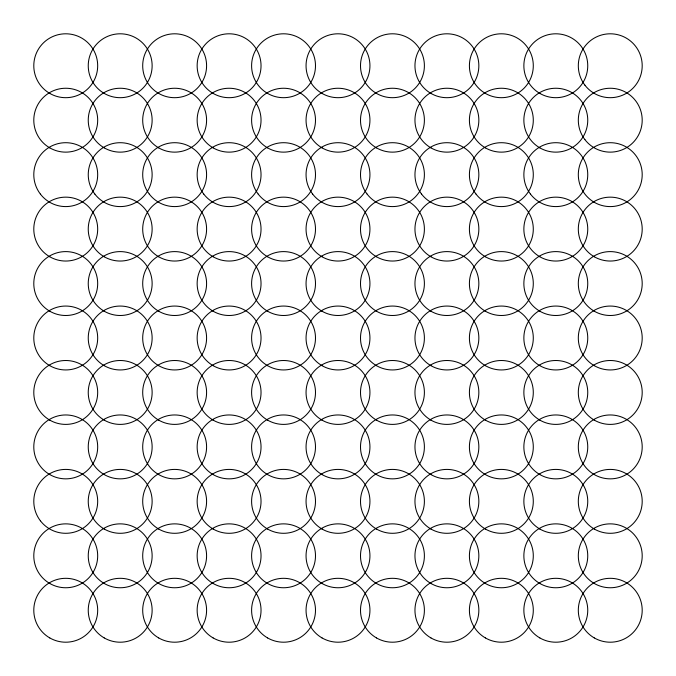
<?xml version="1.0" encoding="UTF-8"?>
<svg xmlns="http://www.w3.org/2000/svg" width="676" height="676" viewBox="0 0 676 676"><rect width="100%" height="100%" fill="white"/><g stroke="black" fill="none" stroke-linecap="round" stroke-linejoin="round"><path stroke-width="1.01" d="M213.126 365.665A31.941 31.941 0 0 0 261.037 338A31.941 31.941 0 0 0 213.126 310.335A31.941 31.941 0 0 0 213.126 365.665M485.385 365.665A31.941 31.941 0 0 0 533.296 338A31.941 31.941 0 0 0 485.385 310.335A31.941 31.941 0 0 0 485.385 365.665M49.77 311.214A31.941 31.941 0 0 0 97.682 283.548A31.941 31.941 0 0 0 49.77 255.883A31.941 31.941 0 0 0 49.77 311.214M376.481 365.665A31.941 31.941 0 0 0 424.393 338A31.941 31.941 0 0 0 376.481 310.335A31.941 31.941 0 0 0 376.481 365.665M594.288 365.665A31.941 31.941 0 0 0 642.2 338A31.941 31.941 0 0 0 594.288 310.335A31.941 31.941 0 0 0 594.288 365.665M158.674 365.665A31.941 31.941 0 0 0 206.586 338A31.941 31.941 0 0 0 158.674 310.335A31.941 31.941 0 0 0 158.674 365.665M539.837 420.117A31.941 31.941 0 0 0 587.748 392.452A31.941 31.941 0 0 0 539.837 364.786A31.941 31.941 0 0 0 539.837 420.117M49.77 365.665A31.941 31.941 0 0 0 97.682 338A31.941 31.941 0 0 0 49.77 310.335A31.941 31.941 0 0 0 49.77 365.665M430.933 365.665A31.941 31.941 0 0 0 478.845 338A31.941 31.941 0 0 0 430.933 310.335A31.941 31.941 0 0 0 430.933 365.665M322.029 365.665A31.941 31.941 0 0 0 369.941 338A31.941 31.941 0 0 0 322.029 310.335A31.941 31.941 0 0 0 322.029 365.665M267.578 365.665A31.941 31.941 0 0 0 315.489 338A31.941 31.941 0 0 0 267.578 310.335A31.941 31.941 0 0 0 267.578 365.665M104.222 311.214A31.941 31.941 0 0 0 152.134 283.548A31.941 31.941 0 0 0 104.222 255.883A31.941 31.941 0 0 0 104.222 311.214M485.385 420.117A31.941 31.941 0 0 0 533.296 392.452A31.941 31.941 0 0 0 485.385 364.786A31.941 31.941 0 0 0 485.385 420.117M158.674 311.214A31.941 31.941 0 0 0 206.586 283.548A31.941 31.941 0 0 0 158.674 255.883A31.941 31.941 0 0 0 158.674 311.214M539.837 365.665A31.941 31.941 0 0 0 587.748 338A31.941 31.941 0 0 0 539.837 310.335A31.941 31.941 0 0 0 539.837 365.665M104.222 365.665A31.941 31.941 0 0 0 152.134 338A31.941 31.941 0 0 0 104.222 310.335A31.941 31.941 0 0 0 104.222 365.665M539.837 529.021A31.941 31.941 0 0 0 587.748 501.355A31.941 31.941 0 0 0 539.837 473.69A31.941 31.941 0 0 0 539.837 529.021M213.126 529.021A31.941 31.941 0 0 0 261.037 501.355A31.941 31.941 0 0 0 213.126 473.69A31.941 31.941 0 0 0 213.126 529.021M104.222 529.021A31.941 31.941 0 0 0 152.134 501.355A31.941 31.941 0 0 0 104.222 473.69A31.941 31.941 0 0 0 104.222 529.021M49.77 420.117A31.941 31.941 0 0 0 97.682 392.452A31.941 31.941 0 0 0 49.77 364.786A31.941 31.941 0 0 0 49.77 420.117M213.126 420.117A31.941 31.941 0 0 0 261.037 392.452A31.941 31.941 0 0 0 213.126 364.786A31.941 31.941 0 0 0 213.126 420.117M430.933 474.569A31.941 31.941 0 0 0 478.845 446.904A31.941 31.941 0 0 0 430.933 419.238A31.941 31.941 0 0 0 430.933 474.569M539.837 583.472A31.941 31.941 0 0 0 587.748 555.807A31.941 31.941 0 0 0 539.837 528.142A31.941 31.941 0 0 0 539.837 583.472M322.029 474.569A31.941 31.941 0 0 0 369.941 446.904A31.941 31.941 0 0 0 322.029 419.238A31.941 31.941 0 0 0 322.029 474.569M104.222 474.569A31.941 31.941 0 0 0 152.134 446.904A31.941 31.941 0 0 0 104.222 419.238A31.941 31.941 0 0 0 104.222 474.569M49.77 583.472A31.941 31.941 0 0 0 97.682 555.807A31.941 31.941 0 0 0 49.77 528.142A31.941 31.941 0 0 0 49.77 583.472M430.933 529.021A31.941 31.941 0 0 0 478.845 501.355A31.941 31.941 0 0 0 430.933 473.69A31.941 31.941 0 0 0 430.933 529.021M322.029 529.021A31.941 31.941 0 0 0 369.941 501.355A31.941 31.941 0 0 0 322.029 473.69A31.941 31.941 0 0 0 322.029 529.021M485.385 583.472A31.941 31.941 0 0 0 533.296 555.807A31.941 31.941 0 0 0 485.385 528.142A31.941 31.941 0 0 0 485.385 583.472M158.674 583.472A31.941 31.941 0 0 0 206.586 555.807A31.941 31.941 0 0 0 158.674 528.142A31.941 31.941 0 0 0 158.674 583.472M213.126 474.569A31.941 31.941 0 0 0 261.037 446.904A31.941 31.941 0 0 0 213.126 419.238A31.941 31.941 0 0 0 213.126 474.569M594.288 529.021A31.941 31.941 0 0 0 642.2 501.355A31.941 31.941 0 0 0 594.288 473.69A31.941 31.941 0 0 0 594.288 529.021M267.578 529.021A31.941 31.941 0 0 0 315.489 501.355A31.941 31.941 0 0 0 267.578 473.69A31.941 31.941 0 0 0 267.578 529.021M594.288 420.117A31.941 31.941 0 0 0 642.2 392.452A31.941 31.941 0 0 0 594.288 364.786A31.941 31.941 0 0 0 594.288 420.117M376.481 583.472A31.941 31.941 0 0 0 424.393 555.807A31.941 31.941 0 0 0 376.481 528.142A31.941 31.941 0 0 0 376.481 583.472M213.126 583.472A31.941 31.941 0 0 0 261.037 555.807A31.941 31.941 0 0 0 213.126 528.142A31.941 31.941 0 0 0 213.126 583.472M376.481 474.569A31.941 31.941 0 0 0 424.393 446.904A31.941 31.941 0 0 0 376.481 419.238A31.941 31.941 0 0 0 376.481 474.569M376.481 420.117A31.941 31.941 0 0 0 424.393 392.452A31.941 31.941 0 0 0 376.481 364.786A31.941 31.941 0 0 0 376.481 420.117M267.578 474.569A31.941 31.941 0 0 0 315.489 446.904A31.941 31.941 0 0 0 267.578 419.238A31.941 31.941 0 0 0 267.578 474.569M104.222 583.472A31.941 31.941 0 0 0 152.134 555.807A31.941 31.941 0 0 0 104.222 528.142A31.941 31.941 0 0 0 104.222 583.472M594.288 474.569A31.941 31.941 0 0 0 642.2 446.904A31.941 31.941 0 0 0 594.288 419.238A31.941 31.941 0 0 0 594.288 474.569M49.77 474.569A31.941 31.941 0 0 0 97.682 446.904A31.941 31.941 0 0 0 49.77 419.238A31.941 31.941 0 0 0 49.77 474.569M322.029 583.472A31.941 31.941 0 0 0 369.941 555.807A31.941 31.941 0 0 0 322.029 528.142A31.941 31.941 0 0 0 322.029 583.472M376.481 529.021A31.941 31.941 0 0 0 424.393 501.355A31.941 31.941 0 0 0 376.481 473.69A31.941 31.941 0 0 0 376.481 529.021M158.674 474.569A31.941 31.941 0 0 0 206.586 446.904A31.941 31.941 0 0 0 158.674 419.238A31.941 31.941 0 0 0 158.674 474.569M594.288 583.472A31.941 31.941 0 0 0 642.2 555.807A31.941 31.941 0 0 0 594.288 528.142A31.941 31.941 0 0 0 594.288 583.472M485.385 529.021A31.941 31.941 0 0 0 533.296 501.355A31.941 31.941 0 0 0 485.385 473.69A31.941 31.941 0 0 0 485.385 529.021M539.837 637.924A31.941 31.941 0 0 0 587.748 610.259A31.941 31.941 0 0 0 539.837 582.594A31.941 31.941 0 0 0 539.837 637.924M267.578 583.472A31.941 31.941 0 0 0 315.489 555.807A31.941 31.941 0 0 0 267.578 528.142A31.941 31.941 0 0 0 267.578 583.472M594.288 637.924A31.941 31.941 0 0 0 642.2 610.259A31.941 31.941 0 0 0 594.288 582.594A31.941 31.941 0 0 0 594.288 637.924M40.399 520.799A31.941 31.941 0 0 0 95.248 513.583A31.941 31.941 0 0 0 61.575 469.685A31.941 31.941 0 0 0 40.399 520.799M158.674 529.021A31.941 31.941 0 0 0 206.586 501.355A31.941 31.941 0 0 0 158.674 473.69A31.941 31.941 0 0 0 158.674 529.021M485.385 474.569A31.941 31.941 0 0 0 533.296 446.904A31.941 31.941 0 0 0 485.385 419.238A31.941 31.941 0 0 0 485.385 474.569M430.933 420.117A31.941 31.941 0 0 0 478.845 392.452A31.941 31.941 0 0 0 430.933 364.786A31.941 31.941 0 0 0 430.933 420.117M322.029 420.117A31.941 31.941 0 0 0 369.941 392.452A31.941 31.941 0 0 0 322.029 364.786A31.941 31.941 0 0 0 322.029 420.117M267.578 420.117A31.941 31.941 0 0 0 315.489 392.452A31.941 31.941 0 0 0 267.578 364.786A31.941 31.941 0 0 0 267.578 420.117M104.222 420.117A31.941 31.941 0 0 0 152.134 392.452A31.941 31.941 0 0 0 104.222 364.786A31.941 31.941 0 0 0 104.222 420.117M539.837 474.569A31.941 31.941 0 0 0 587.748 446.904A31.941 31.941 0 0 0 539.837 419.238A31.941 31.941 0 0 0 539.837 474.569M158.674 420.117A31.941 31.941 0 0 0 206.586 392.452A31.941 31.941 0 0 0 158.674 364.786A31.941 31.941 0 0 0 158.674 420.117M485.385 637.924A31.941 31.941 0 0 0 533.296 610.259A31.941 31.941 0 0 0 485.385 582.594A31.941 31.941 0 0 0 485.385 637.924M430.933 637.924A31.941 31.941 0 0 0 478.845 610.259A31.941 31.941 0 0 0 430.933 582.594A31.941 31.941 0 0 0 430.933 637.924M376.481 637.924A31.941 31.941 0 0 0 424.393 610.259A31.941 31.941 0 0 0 376.481 582.594A31.941 31.941 0 0 0 376.481 637.924M322.029 637.924A31.941 31.941 0 0 0 369.941 610.259A31.941 31.941 0 0 0 322.029 582.594A31.941 31.941 0 0 0 322.029 637.924M430.933 583.472A31.941 31.941 0 0 0 478.845 555.807A31.941 31.941 0 0 0 430.933 528.142A31.941 31.941 0 0 0 430.933 583.472M267.578 637.924A31.941 31.941 0 0 0 315.489 610.259A31.941 31.941 0 0 0 267.578 582.594A31.941 31.941 0 0 0 267.578 637.924M213.126 637.924A31.941 31.941 0 0 0 261.037 610.259A31.941 31.941 0 0 0 213.126 582.594A31.941 31.941 0 0 0 213.126 637.924M104.222 637.924A31.941 31.941 0 0 0 152.134 610.259A31.941 31.941 0 0 0 104.222 582.594A31.941 31.941 0 0 0 104.222 637.924M158.674 637.924A31.941 31.941 0 0 0 206.586 610.259A31.941 31.941 0 0 0 158.674 582.594A31.941 31.941 0 0 0 158.674 637.924M49.77 637.924A31.941 31.941 0 0 0 97.682 610.259A31.941 31.941 0 0 0 49.77 582.594A31.941 31.941 0 0 0 49.77 637.924M376.481 147.858A31.941 31.941 0 0 0 424.393 120.193A31.941 31.941 0 0 0 376.481 92.528A31.941 31.941 0 0 0 376.481 147.858M104.222 93.406A31.941 31.941 0 0 0 152.134 65.741A31.941 31.941 0 0 0 104.222 38.076A31.941 31.941 0 0 0 104.222 93.406M267.578 311.214A31.941 31.941 0 0 0 315.489 283.548A31.941 31.941 0 0 0 267.578 255.883A31.941 31.941 0 0 0 267.578 311.214M203.755 194.088A31.941 31.941 0 0 0 258.604 186.872A31.941 31.941 0 0 0 224.931 142.974A31.941 31.941 0 0 0 203.755 194.088M584.917 85.184A31.941 31.941 0 0 0 639.766 77.968A31.941 31.941 0 0 0 606.093 34.07A31.941 31.941 0 0 0 584.917 85.184M267.578 256.762A31.941 31.941 0 0 0 315.489 229.096A31.941 31.941 0 0 0 267.578 201.431A31.941 31.941 0 0 0 267.578 256.762M376.481 311.214A31.941 31.941 0 0 0 424.393 283.548A31.941 31.941 0 0 0 376.481 255.883A31.941 31.941 0 0 0 376.481 311.214M49.77 93.406A31.941 31.941 0 0 0 97.682 65.741A31.941 31.941 0 0 0 49.77 38.076A31.941 31.941 0 0 0 49.77 93.406M149.303 194.088A31.941 31.941 0 0 0 204.152 186.872A31.941 31.941 0 0 0 170.479 142.974A31.941 31.941 0 0 0 149.303 194.088M376.481 256.762A31.941 31.941 0 0 0 424.393 229.096A31.941 31.941 0 0 0 376.481 201.431A31.941 31.941 0 0 0 376.481 256.762M485.385 311.214A31.941 31.941 0 0 0 533.296 283.548A31.941 31.941 0 0 0 485.385 255.883A31.941 31.941 0 0 0 485.385 311.214M485.385 147.858A31.941 31.941 0 0 0 533.296 120.193A31.941 31.941 0 0 0 485.385 92.528A31.941 31.941 0 0 0 485.385 147.858M322.029 147.858A31.941 31.941 0 0 0 369.941 120.193A31.941 31.941 0 0 0 322.029 92.528A31.941 31.941 0 0 0 322.029 147.858M267.578 147.858A31.941 31.941 0 0 0 315.489 120.193A31.941 31.941 0 0 0 267.578 92.528A31.941 31.941 0 0 0 267.578 147.858M267.578 93.406A31.941 31.941 0 0 0 315.489 65.741A31.941 31.941 0 0 0 267.578 38.076A31.941 31.941 0 0 0 267.578 93.406M158.674 147.858A31.941 31.941 0 0 0 206.586 120.193A31.941 31.941 0 0 0 158.674 92.528A31.941 31.941 0 0 0 158.674 147.858M367.11 194.088A31.941 31.941 0 0 0 421.959 186.872A31.941 31.941 0 0 0 388.286 142.974A31.941 31.941 0 0 0 367.11 194.088M213.126 93.406A31.941 31.941 0 0 0 261.037 65.741A31.941 31.941 0 0 0 213.126 38.076A31.941 31.941 0 0 0 213.126 93.406M104.222 147.858A31.941 31.941 0 0 0 152.134 120.193A31.941 31.941 0 0 0 104.222 92.528A31.941 31.941 0 0 0 104.222 147.858M312.658 194.088A31.941 31.941 0 0 0 367.507 186.872A31.941 31.941 0 0 0 333.834 142.974A31.941 31.941 0 0 0 312.658 194.088M258.207 194.088A31.941 31.941 0 0 0 313.056 186.872A31.941 31.941 0 0 0 279.382 142.974A31.941 31.941 0 0 0 258.207 194.088M430.933 256.762A31.941 31.941 0 0 0 478.845 229.096A31.941 31.941 0 0 0 430.933 201.431A31.941 31.941 0 0 0 430.933 256.762M594.288 311.214A31.941 31.941 0 0 0 642.2 283.548A31.941 31.941 0 0 0 594.288 255.883A31.941 31.941 0 0 0 594.288 311.214M530.466 194.088A31.941 31.941 0 0 0 585.315 186.872A31.941 31.941 0 0 0 551.641 142.974A31.941 31.941 0 0 0 530.466 194.088M49.77 147.858A31.941 31.941 0 0 0 97.682 120.193A31.941 31.941 0 0 0 49.77 92.528A31.941 31.941 0 0 0 49.77 147.858M40.399 194.088A31.941 31.941 0 0 0 95.248 186.872A31.941 31.941 0 0 0 61.575 142.974A31.941 31.941 0 0 0 40.399 194.088M594.288 202.31A31.941 31.941 0 0 0 642.2 174.645A31.941 31.941 0 0 0 594.288 146.979A31.941 31.941 0 0 0 594.288 202.31M476.014 194.088A31.941 31.941 0 0 0 530.863 186.872A31.941 31.941 0 0 0 497.19 142.974A31.941 31.941 0 0 0 476.014 194.088M322.029 256.762A31.941 31.941 0 0 0 369.941 229.096A31.941 31.941 0 0 0 322.029 201.431A31.941 31.941 0 0 0 322.029 256.762M104.222 256.762A31.941 31.941 0 0 0 152.134 229.096A31.941 31.941 0 0 0 104.222 201.431A31.941 31.941 0 0 0 104.222 256.762M485.385 93.406A31.941 31.941 0 0 0 533.296 65.741A31.941 31.941 0 0 0 485.385 38.076A31.941 31.941 0 0 0 485.385 93.406M594.288 256.762A31.941 31.941 0 0 0 642.2 229.096A31.941 31.941 0 0 0 594.288 201.431A31.941 31.941 0 0 0 594.288 256.762M485.385 256.762A31.941 31.941 0 0 0 533.296 229.096A31.941 31.941 0 0 0 485.385 201.431A31.941 31.941 0 0 0 485.385 256.762M213.126 256.762A31.941 31.941 0 0 0 261.037 229.096A31.941 31.941 0 0 0 213.126 201.431A31.941 31.941 0 0 0 213.126 256.762M158.674 256.762A31.941 31.941 0 0 0 206.586 229.096A31.941 31.941 0 0 0 158.674 201.431A31.941 31.941 0 0 0 158.674 256.762M430.933 311.214A31.941 31.941 0 0 0 478.845 283.548A31.941 31.941 0 0 0 430.933 255.883A31.941 31.941 0 0 0 430.933 311.214M322.029 93.406A31.941 31.941 0 0 0 369.941 65.741A31.941 31.941 0 0 0 322.029 38.076A31.941 31.941 0 0 0 322.029 93.406M213.126 147.858A31.941 31.941 0 0 0 261.037 120.193A31.941 31.941 0 0 0 213.126 92.528A31.941 31.941 0 0 0 213.126 147.858M430.933 93.406A31.941 31.941 0 0 0 478.845 65.741A31.941 31.941 0 0 0 430.933 38.076A31.941 31.941 0 0 0 430.933 93.406M376.481 93.406A31.941 31.941 0 0 0 424.393 65.741A31.941 31.941 0 0 0 376.481 38.076A31.941 31.941 0 0 0 376.481 93.406M158.674 93.406A31.941 31.941 0 0 0 206.586 65.741A31.941 31.941 0 0 0 158.674 38.076A31.941 31.941 0 0 0 158.674 93.406M421.562 194.088A31.941 31.941 0 0 0 476.411 186.872A31.941 31.941 0 0 0 442.738 142.974A31.941 31.941 0 0 0 421.562 194.088M94.851 194.088A31.941 31.941 0 0 0 149.7 186.872A31.941 31.941 0 0 0 116.027 142.974A31.941 31.941 0 0 0 94.851 194.088M430.933 147.858A31.941 31.941 0 0 0 478.845 120.193A31.941 31.941 0 0 0 430.933 92.528A31.941 31.941 0 0 0 430.933 147.858M539.837 147.858A31.941 31.941 0 0 0 587.748 120.193A31.941 31.941 0 0 0 539.837 92.528A31.941 31.941 0 0 0 539.837 147.858M49.77 256.762A31.941 31.941 0 0 0 97.682 229.096A31.941 31.941 0 0 0 49.77 201.431A31.941 31.941 0 0 0 49.77 256.762M213.126 311.214A31.941 31.941 0 0 0 261.037 283.548A31.941 31.941 0 0 0 213.126 255.883A31.941 31.941 0 0 0 213.126 311.214M539.837 256.762A31.941 31.941 0 0 0 587.748 229.096A31.941 31.941 0 0 0 539.837 201.431A31.941 31.941 0 0 0 539.837 256.762M322.029 311.214A31.941 31.941 0 0 0 369.941 283.548A31.941 31.941 0 0 0 322.029 255.883A31.941 31.941 0 0 0 322.029 311.214M539.837 93.406A31.941 31.941 0 0 0 587.748 65.741A31.941 31.941 0 0 0 539.837 38.076A31.941 31.941 0 0 0 539.837 93.406M584.917 139.636A31.941 31.941 0 0 0 639.766 132.42A31.941 31.941 0 0 0 606.093 88.522A31.941 31.941 0 0 0 584.917 139.636M539.837 311.214A31.941 31.941 0 0 0 587.748 283.548A31.941 31.941 0 0 0 539.837 255.883A31.941 31.941 0 0 0 539.837 311.214"/></g></svg>
